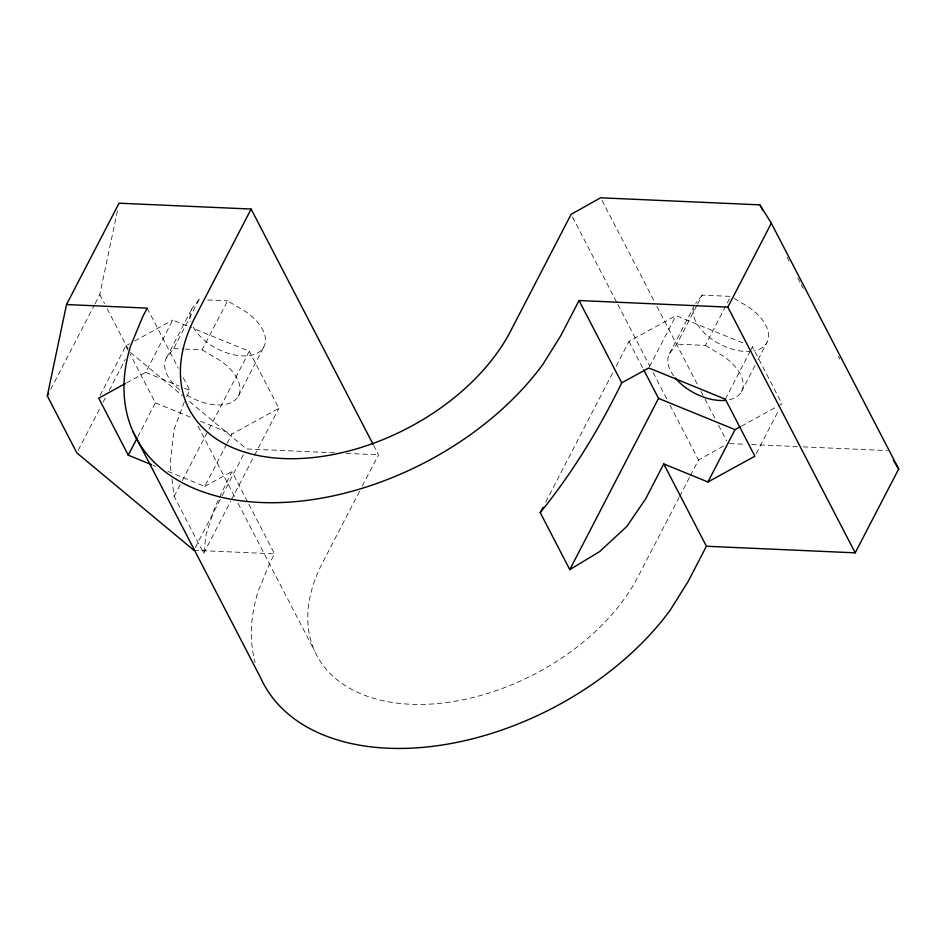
<?xml version="1.0" encoding="UTF-8"?>
<svg xmlns="http://www.w3.org/2000/svg" width="946" height="946" viewBox="0 0 946 946"><rect width="100%" height="100%" fill="white"/><g stroke="black" fill="none" stroke-linecap="round" stroke-linejoin="round"><path stroke-width="0.71" stroke-dasharray="4.73 3.55" d="M171.947 478.983L174.123 496.366L203.674 553.375L206.216 534.123L214.588 508.061L218.845 498.79M95.12 303.631L99.827 294.537L117.541 210.331M184.352 401.814L173.981 429.709L170.126 464.498L171.214 473.189M219.46 497.466L231.888 471.546L248.148 502.894M50.67 389.385L94.446 304.931M100.075 395.546L125.842 345.834L129.649 343.741M78.199 450.296L100.418 407.419M103.114 402.216L105.81 397.024M109.18 390.521L125.345 359.338M126.634 382.846L145.672 372.405L172.799 320.067L191.541 327.718M166.401 357.99L191.802 308.975M179.409 389.669A40.713 23.272 27.4 0 1 168.908 354.75L173.674 348.601L199.086 299.575L201.936 299.705M137.761 436.863L155.392 402.842L129.874 353.603M185.073 349.098L202.148 349.854L227.56 300.84L239.09 307.722A40.713 23.272 27.4 0 1 255.562 353.958A40.713 23.272 27.4 0 1 192.937 326.512M186.622 396.658L189.85 390.438L182.401 376.07M174.123 496.366L181.573 481.999M182.259 480.686L249.318 351.309L192.878 328.274M238.309 396.161L263.709 347.147M167.891 471.356L204.774 486.421L226.472 444.549M227.158 443.248L231.9 434.084L278.869 408.317L249.318 351.309M195.231 547.675L221.494 497.005M222.168 495.704L245.073 451.526M203.674 553.375L230.765 501.108M231.451 499.795L253.8 456.67M254.474 455.369L278.869 408.317M248.822 504.206L274.553 553.848L270.036 562.563L257.974 591.747A244.73 155.995 -27.4 0 0 255.101 662.484M359.598 491.27L322.444 562.941A184.399 117.541 -27.4 0 0 410.552 704.25A184.399 117.541 -27.4 0 0 637.911 576.93L678.968 497.714M362.294 486.055L378.506 454.79L373.765 445.637M545.653 502.16L613.398 371.447M616.118 366.22L628.984 341.388L675.941 315.621L744.254 343.516M649.5 366.646L675.941 315.621M669.543 353.544L694.943 304.529M673.706 375.94A40.713 23.272 27.4 0 1 672.05 350.304L676.828 344.155L696.883 305.452M697.545 304.163L702.228 295.128L730.702 296.394L705.302 345.408L676.828 344.155M725.334 399.2L749.74 352.101M750.426 350.789L752.46 346.863L749.729 345.751M679.642 496.414L689.74 476.938M690.414 475.637L698.491 460.063L725.452 444.963M741.451 391.715L755.487 364.624M758.172 359.468L766.863 342.7M756.244 453.583L778.617 410.41M199.086 299.575L194.32 305.735A40.713 23.272 27.4 0 0 190.962 321.699M702.228 295.128L697.462 301.289A40.713 23.272 27.4 0 0 695.665 303.382M134.722 340.962L172.799 320.067M204.774 486.421L231.888 471.546M741.392 426.161L776.926 406.662M778.203 405.964L782.011 403.871L752.46 346.863M207.623 299.953L227.56 300.84M173.674 348.601L183.642 349.039M729.484 443.591L745.708 444.313M751.609 444.573L797.312 446.595M803.213 446.855L887.253 450.592M334.47 452.827L246.421 448.924L187.899 400.241M346.212 453.359L378.506 454.79M193.883 550.276L274.553 553.848M145.672 372.405L179.137 386.063M184.494 388.25L189.85 390.438M155.392 402.842L192.286 417.907M200.481 421.254L231.9 434.084M152.862 465.219L155.593 466.331M734.167 298.463L742.232 303.276A40.713 23.272 27.4 0 1 768.022 331.147A40.713 23.272 27.4 0 1 753.856 350.919M705.302 345.408L716.82 352.29A40.713 23.272 27.4 0 1 742.87 381.333A40.713 23.272 27.4 0 1 725.759 400.324M202.148 349.854L213.678 356.737A40.713 23.272 27.4 0 1 237.434 397.533A40.713 23.272 27.4 0 1 186.126 394.565M130.513 352.48L182.271 395.558M786.989 257.146L789.023 261.061M797.821 278.053L800.541 283.28M801.215 284.592L803.249 288.518M838.475 356.476L839.835 359.09M601.999 200.41L654.171 301.053M656.879 306.279L698.207 386.015M700.915 391.242L704.297 397.781M704.983 399.082L715.815 420M718.534 425.227L726.658 440.907M572.472 216.941L617.182 303.217M617.868 304.517L649.713 365.948M653.095 372.488L667.32 399.933M670.028 405.16L698.491 460.063M628.984 341.388L643.091 368.597M147.186 308.124L178.333 368.231M198.069 426.102L235.329 497.986M238.037 503.213L314.592 650.907M99.827 294.537L104.533 303.607M107.217 308.786L128.041 348.956M125.842 345.834L129.2 352.314M751.171 351.309A40.713 23.272 27.4 0 1 710.659 338.325A40.713 23.272 27.4 0 1 693.524 308.349"/><path stroke-width="1.42" d="M193.883 550.276L76.851 452.898L47.3 395.889L66.516 304.553L119.042 203.201L251.128 209.054L373.079 444.324M47.3 395.889L48.648 393.288M251.128 209.054L195.077 317.206A184.399 117.541 -27.4 0 0 283.185 458.526A184.399 117.541 -27.4 0 0 510.533 331.206L571.112 214.328L600.639 197.797L759.886 204.856L771.333 223.209L898.7 468.944L855.208 552.842L706.414 546.244L663.749 463.93L645.669 498.814L626.914 526.343L599.658 551.577L569.788 569.622L540.237 512.614L542.945 507.387M151.49 464.663L128.266 455.18L137.087 438.164M855.208 552.842L727.841 307.119L579.047 300.521L560.966 335.392L542.921 364.305A244.73 155.995 -27.4 0 1 260.41 502.48A244.73 155.995 -27.4 0 1 130.595 346.023L142.669 316.839L147.186 308.124L66.516 304.553M663.749 463.93L707.927 481.975L754.884 456.209L725.334 399.2L648.826 367.959L621.711 382.834C599.279 428.869 572.507 472.775 540.237 512.614M569.788 569.622L658.534 398.396L643.765 369.886M727.841 307.119L771.333 223.209M707.927 481.975L735.042 429.638L740.127 426.859M706.414 546.244L688.333 581.128L670.3 610.04A244.73 155.995 -27.4 0 1 445.105 744.537A244.73 155.995 -27.4 0 1 260.422 677.407L133.043 431.683M125.369 383.544L98.715 398.171L128.266 455.18M658.534 398.396L735.042 429.638M893.355 460.371L898.7 468.944M759.886 204.856L762.594 210.095M579.047 300.521L621.711 382.834M725.759 400.324A40.713 23.272 27.4 0 1 675.196 377.868"/></g></svg>
